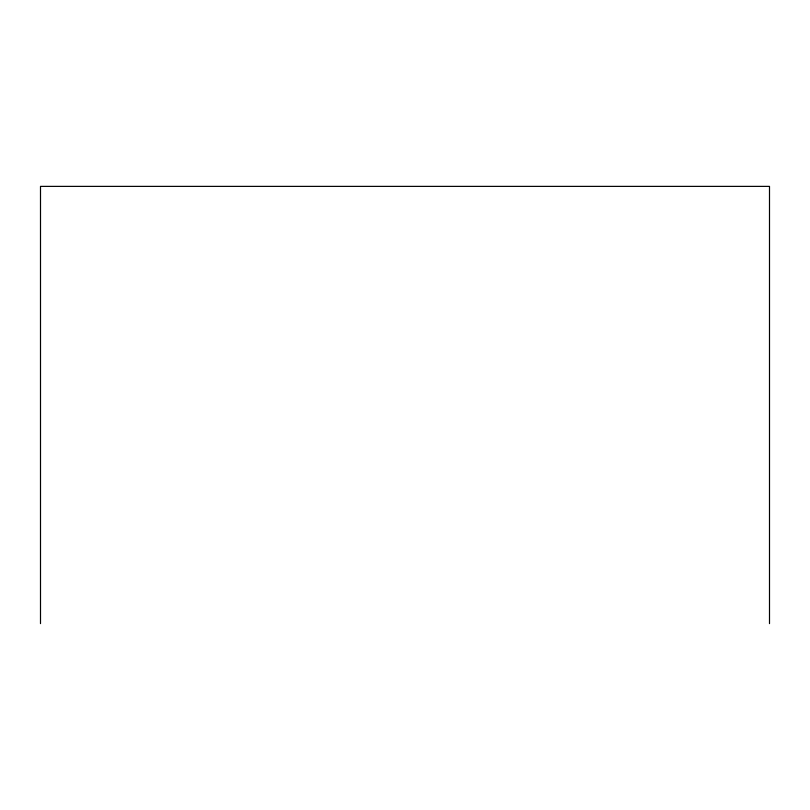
<?xml version="1.0" encoding="UTF-8"?>
<svg xmlns="http://www.w3.org/2000/svg" width="810" height="810" viewBox="0 0 810 810"><rect width="100%" height="100%" fill="white"/><g stroke="black" fill="none" stroke-linecap="round" stroke-linejoin="round"><path stroke-width="1.21" d="M769.5 623.619L769.5 186.381L40.5 186.381L40.5 623.619"/></g></svg>
